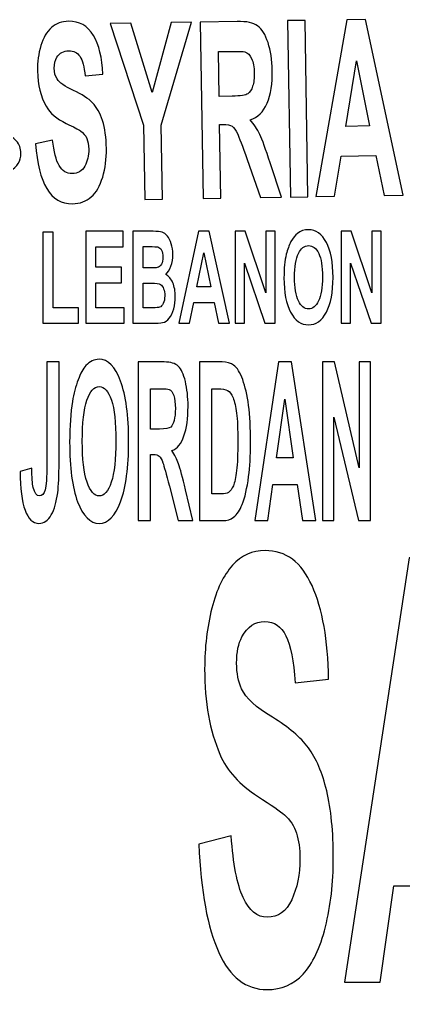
# Model space of a CAD drawing. Header units: centimetres. Extents: x -12.1 to 12.1, y -5 to 6.2.
# Drawn here: x 0.314 to 0.751, y 1.631 to 2.733 of the extents above; entities that cross this region are included whole.
import ezdxf

# ---------------------------------------------------------------- set-up
doc = ezdxf.new("R2010")
doc.units = ezdxf.units.CM
doc.header["$MEASUREMENT"] = 0
doc.layers.add('Layer 1', color=7, linetype='Continuous')

msp = doc.modelspace()

# ---------------------------------------------------------------- linework, layer by layer
at = {"layer": 'Layer 1', "color": 250}
for points, knots in [([(0.75007, 2.53302), (0.75007, 2.53302), (0.72832, 2.53268), (0.72832, 2.53268), (0.72832, 2.53268), (0.72832, 2.53268), (0.71895, 2.57804), (0.71895, 2.57804), (0.71895, 2.57804), (0.71895, 2.57804), (0.67938, 2.57741), (0.67938, 2.57741), (0.67938, 2.57741), (0.67938, 2.57741), (0.67195, 2.53178), (0.67195, 2.53178), (0.67195, 2.53178), (0.67195, 2.53178), (0.65078, 2.53142), (0.65078, 2.53142), (0.65078, 2.53142), (0.65078, 2.53142), (0.68604, 2.73234), (0.68604, 2.73234), (0.68604, 2.73234), (0.68604, 2.73234), (0.70718, 2.73269), (0.70718, 2.73269), (0.70718, 2.73269), (0.70718, 2.73269), (0.75007, 2.53302), (0.75007, 2.53302)], [0, 0, 0, 0, 0.1111111, 0.1111111, 0.1111111, 0.1111111, 0.2222222, 0.2222222, 0.2222222, 0.2222222, 0.3333333, 0.3333333, 0.3333333, 0.3333333, 0.4444444, 0.4444444, 0.4444444, 0.4444444, 0.5555556, 0.5555556, 0.5555556, 0.5555556, 0.6666667, 0.6666667, 0.6666667, 0.6666667, 0.7777778, 0.7777778, 0.7777778, 0.7777778, 1, 1, 1, 1]), ([(0.33211, 2.59147), (0.33211, 2.59147), (0.35146, 2.59561), (0.35146, 2.59561), (0.35146, 2.59561), (0.35283, 2.58238), (0.35534, 2.57272), (0.35901, 2.5666), (0.35901, 2.5666), (0.36276, 2.56048), (0.36757, 2.55743), (0.37366, 2.55755), (0.37366, 2.55755), (0.38015, 2.55763), (0.38492, 2.56048), (0.38807, 2.56605), (0.38807, 2.56605), (0.39127, 2.57161), (0.39278, 2.57807), (0.39267, 2.58547), (0.39267, 2.58547), (0.39261, 2.59018), (0.39183, 2.59424), (0.3904, 2.5975), (0.3904, 2.5975), (0.38903, 2.60081), (0.38655, 2.60367), (0.38309, 2.60609), (0.38309, 2.60609), (0.3807, 2.60771), (0.37534, 2.61051), (0.36696, 2.61456), (0.36696, 2.61456), (0.35615, 2.61974), (0.3485, 2.62624), (0.34407, 2.63398), (0.34407, 2.63398), (0.33783, 2.64493), (0.33461, 2.6583), (0.33432, 2.67414), (0.33432, 2.67414), (0.33414, 2.68435), (0.33545, 2.6939), (0.33816, 2.70288), (0.33816, 2.70288), (0.34084, 2.71176), (0.34483, 2.7186), (0.35016, 2.72335), (0.35016, 2.72335), (0.35542, 2.72806), (0.36195, 2.73048), (0.36952, 2.73063), (0.36952, 2.73063), (0.38195, 2.73083), (0.39136, 2.72544), (0.39785, 2.71456), (0.39785, 2.71456), (0.40429, 2.70364), (0.40784, 2.68896), (0.40848, 2.67055), (0.40848, 2.67055), (0.40848, 2.67055), (0.38847, 2.66846), (0.38847, 2.66846), (0.38847, 2.66846), (0.38746, 2.67877), (0.38554, 2.68613), (0.38265, 2.69059), (0.38265, 2.69059), (0.37971, 2.69504), (0.37549, 2.69723), (0.36984, 2.69714), (0.36984, 2.69714), (0.36402, 2.69705), (0.35953, 2.69458), (0.35633, 2.68969), (0.35633, 2.68969), (0.35426, 2.68657), (0.35327, 2.68237), (0.35339, 2.67719), (0.35339, 2.67719), (0.35344, 2.67244), (0.35449, 2.66843), (0.35653, 2.66508), (0.35653, 2.66508), (0.35916, 2.66086), (0.36533, 2.65649), (0.37509, 2.65201), (0.37509, 2.65201), (0.38492, 2.64752), (0.39217, 2.64284), (0.39692, 2.63791), (0.39692, 2.63791), (0.40164, 2.63305), (0.4054, 2.62632), (0.40822, 2.61776), (0.40822, 2.61776), (0.41098, 2.6092), (0.41241, 2.5986), (0.41264, 2.58593), (0.41264, 2.58593), (0.41285, 2.57443), (0.41142, 2.56366), (0.40845, 2.55362), (0.40845, 2.55362), (0.40542, 2.54351), (0.40114, 2.53603), (0.39543, 2.53105), (0.39543, 2.53105), (0.38976, 2.52606), (0.38262, 2.52353), (0.37404, 2.52339), (0.37404, 2.52339), (0.36148, 2.52318), (0.35178, 2.52889), (0.34488, 2.54048), (0.34488, 2.54048), (0.33798, 2.55207), (0.33377, 2.56904), (0.33211, 2.59147)], [0, 0, 0, 0, 0.0322581, 0.0322581, 0.0322581, 0.0322581, 0.0645161, 0.0645161, 0.0645161, 0.0645161, 0.0967742, 0.0967742, 0.0967742, 0.0967742, 0.1290323, 0.1290323, 0.1290323, 0.1290323, 0.1612903, 0.1612903, 0.1612903, 0.1612903, 0.1935484, 0.1935484, 0.1935484, 0.1935484, 0.2258065, 0.2258065, 0.2258065, 0.2258065, 0.2580645, 0.2580645, 0.2580645, 0.2580645, 0.2903226, 0.2903226, 0.2903226, 0.2903226, 0.3225806, 0.3225806, 0.3225806, 0.3225806, 0.3548387, 0.3548387, 0.3548387, 0.3548387, 0.3870968, 0.3870968, 0.3870968, 0.3870968, 0.4193548, 0.4193548, 0.4193548, 0.4193548, 0.4516129, 0.4516129, 0.4516129, 0.4516129, 0.483871, 0.483871, 0.483871, 0.483871, 0.516129, 0.516129, 0.516129, 0.516129, 0.5483871, 0.5483871, 0.5483871, 0.5483871, 0.5806452, 0.5806452, 0.5806452, 0.5806452, 0.6129032, 0.6129032, 0.6129032, 0.6129032, 0.6451613, 0.6451613, 0.6451613, 0.6451613, 0.6774194, 0.6774194, 0.6774194, 0.6774194, 0.7096774, 0.7096774, 0.7096774, 0.7096774, 0.7419355, 0.7419355, 0.7419355, 0.7419355, 0.7741935, 0.7741935, 0.7741935, 0.7741935, 0.8064516, 0.8064516, 0.8064516, 0.8064516, 0.8387097, 0.8387097, 0.8387097, 0.8387097, 0.8709677, 0.8709677, 0.8709677, 0.8709677, 0.9032258, 0.9032258, 0.9032258, 0.9032258, 0.9354839, 0.9354839, 0.9354839, 0.9354839, 1, 1, 1, 1]), ([(0.45632, 2.52828), (0.45632, 2.52828), (0.45499, 2.61258), (0.45499, 2.61258), (0.45499, 2.61258), (0.45499, 2.61258), (0.41684, 2.72798), (0.41684, 2.72798), (0.41684, 2.72798), (0.41684, 2.72798), (0.44025, 2.72838), (0.44025, 2.72838), (0.44025, 2.72838), (0.44025, 2.72838), (0.46483, 2.64951), (0.46483, 2.64951), (0.46483, 2.64951), (0.46483, 2.64951), (0.48638, 2.72911), (0.48638, 2.72911), (0.48638, 2.72911), (0.48638, 2.72911), (0.50938, 2.72949), (0.50938, 2.72949), (0.50938, 2.72949), (0.50938, 2.72949), (0.47496, 2.61261), (0.47496, 2.61261), (0.47496, 2.61261), (0.47496, 2.61261), (0.47627, 2.5286), (0.47627, 2.5286), (0.47627, 2.5286), (0.47627, 2.5286), (0.45632, 2.52828), (0.45632, 2.52828)], [0, 0, 0, 0, 0.1, 0.1, 0.1, 0.1, 0.2, 0.2, 0.2, 0.2, 0.3, 0.3, 0.3, 0.3, 0.4, 0.4, 0.4, 0.4, 0.5, 0.5, 0.5, 0.5, 0.6, 0.6, 0.6, 0.6, 0.7, 0.7, 0.7, 0.7, 0.8, 0.8, 0.8, 0.8, 1, 1, 1, 1]), ([(0.52265, 2.52936), (0.52265, 2.52936), (0.51937, 2.72967), (0.51937, 2.72967), (0.51937, 2.72967), (0.51937, 2.72967), (0.56147, 2.73034), (0.56147, 2.73034), (0.56147, 2.73034), (0.57204, 2.73051), (0.57973, 2.72882), (0.58459, 2.7253), (0.58459, 2.7253), (0.58945, 2.72177), (0.59338, 2.71546), (0.59641, 2.70629), (0.59641, 2.70629), (0.59948, 2.69714), (0.60108, 2.68662), (0.60125, 2.6748), (0.60125, 2.6748), (0.60148, 2.65978), (0.59953, 2.64732), (0.59531, 2.63748), (0.59531, 2.63748), (0.59109, 2.62761), (0.58468, 2.62132), (0.57603, 2.61867), (0.57603, 2.61867), (0.58042, 2.6136), (0.5841, 2.60807), (0.58701, 2.60201), (0.58701, 2.60201), (0.58995, 2.59595), (0.59388, 2.58518), (0.59892, 2.56965), (0.59892, 2.56965), (0.59892, 2.56965), (0.61164, 2.53079), (0.61164, 2.53079), (0.61164, 2.53079), (0.61164, 2.53079), (0.58774, 2.53041), (0.58774, 2.53041), (0.58774, 2.53041), (0.58774, 2.53041), (0.57259, 2.57377), (0.57259, 2.57377), (0.57259, 2.57377), (0.56721, 2.58926), (0.56354, 2.59901), (0.56156, 2.60303), (0.56156, 2.60303), (0.55961, 2.60708), (0.55757, 2.60981), (0.55545, 2.61127), (0.55545, 2.61127), (0.55326, 2.61273), (0.54991, 2.61343), (0.54534, 2.61334), (0.54534, 2.61334), (0.54534, 2.61334), (0.54129, 2.61331), (0.54129, 2.61331), (0.54129, 2.61331), (0.54129, 2.61331), (0.54263, 2.52968), (0.54263, 2.52968), (0.54263, 2.52968), (0.54263, 2.52968), (0.52265, 2.52936), (0.52265, 2.52936)], [0, 0, 0, 0, 0.0526316, 0.0526316, 0.0526316, 0.0526316, 0.1052632, 0.1052632, 0.1052632, 0.1052632, 0.1578947, 0.1578947, 0.1578947, 0.1578947, 0.2105263, 0.2105263, 0.2105263, 0.2105263, 0.2631579, 0.2631579, 0.2631579, 0.2631579, 0.3157895, 0.3157895, 0.3157895, 0.3157895, 0.3684211, 0.3684211, 0.3684211, 0.3684211, 0.4210526, 0.4210526, 0.4210526, 0.4210526, 0.4736842, 0.4736842, 0.4736842, 0.4736842, 0.5263158, 0.5263158, 0.5263158, 0.5263158, 0.5789474, 0.5789474, 0.5789474, 0.5789474, 0.6315789, 0.6315789, 0.6315789, 0.6315789, 0.6842105, 0.6842105, 0.6842105, 0.6842105, 0.7368421, 0.7368421, 0.7368421, 0.7368421, 0.7894737, 0.7894737, 0.7894737, 0.7894737, 0.8421053, 0.8421053, 0.8421053, 0.8421053, 0.8947368, 0.8947368, 0.8947368, 0.8947368, 1, 1, 1, 1]), ([(0.6218, 2.53096), (0.6218, 2.53096), (0.61854, 2.73127), (0.61854, 2.73127), (0.61854, 2.73127), (0.61854, 2.73127), (0.63852, 2.73156), (0.63852, 2.73156), (0.63852, 2.73156), (0.63852, 2.73156), (0.64178, 2.53128), (0.64178, 2.53128), (0.64178, 2.53128), (0.64178, 2.53128), (0.6218, 2.53096), (0.6218, 2.53096)], [0, 0, 0, 0, 0.2, 0.2, 0.2, 0.2, 0.4, 0.4, 0.4, 0.4, 0.6, 0.6, 0.6, 0.6, 1, 1, 1, 1]), ([(0.5408, 2.64525), (0.5408, 2.64525), (0.55553, 2.64549), (0.55553, 2.64549), (0.55553, 2.64549), (0.56514, 2.64566), (0.57111, 2.64656), (0.57347, 2.64825), (0.57347, 2.64825), (0.57583, 2.64991), (0.57766, 2.65279), (0.57894, 2.65681), (0.57894, 2.65681), (0.58023, 2.66083), (0.5808, 2.66584), (0.58069, 2.67187), (0.58069, 2.67187), (0.58061, 2.67859), (0.57962, 2.68403), (0.57775, 2.68814), (0.57775, 2.68814), (0.57594, 2.69225), (0.57341, 2.69484), (0.57009, 2.69586), (0.57009, 2.69586), (0.56849, 2.69632), (0.56363, 2.69647), (0.55553, 2.69632), (0.55553, 2.69632), (0.55553, 2.69632), (0.53995, 2.69609), (0.53995, 2.69609), (0.53995, 2.69609), (0.53995, 2.69609), (0.5408, 2.64525), (0.5408, 2.64525)], [0, 0, 0, 0, 0.1, 0.1, 0.1, 0.1, 0.2, 0.2, 0.2, 0.2, 0.3, 0.3, 0.3, 0.3, 0.4, 0.4, 0.4, 0.4, 0.5, 0.5, 0.5, 0.5, 0.6, 0.6, 0.6, 0.6, 0.7, 0.7, 0.7, 0.7, 0.8, 0.8, 0.8, 0.8, 1, 1, 1, 1]), ([(0.71195, 2.61168), (0.71195, 2.61168), (0.69711, 2.68578), (0.69711, 2.68578), (0.69711, 2.68578), (0.69711, 2.68578), (0.68496, 2.61124), (0.68496, 2.61124), (0.68496, 2.61124), (0.68496, 2.61124), (0.71195, 2.61168), (0.71195, 2.61168)], [0, 0, 0, 0, 0.25, 0.25, 0.25, 0.25, 0.5, 0.5, 0.5, 0.5, 1, 1, 1, 1]), ([(0.21537, 2.60897), (0.21537, 2.60897), (0.21813, 2.59511), (0.21813, 2.59511), (0.21813, 2.59511), (0.20858, 2.59432), (0.20156, 2.5926), (0.19708, 2.59007), (0.19708, 2.59007), (0.19259, 2.58751), (0.19035, 2.5841), (0.19035, 2.57977), (0.19035, 2.57977), (0.19035, 2.57516), (0.19233, 2.57173), (0.19635, 2.5694), (0.19635, 2.5694), (0.20028, 2.5671), (0.20497, 2.5659), (0.2103, 2.5659), (0.2103, 2.5659), (0.21373, 2.5659), (0.21661, 2.56639), (0.21907, 2.56739), (0.21907, 2.56739), (0.22139, 2.56835), (0.22351, 2.57007), (0.2253, 2.57251), (0.2253, 2.57251), (0.22649, 2.57417), (0.22858, 2.57796), (0.23159, 2.58387), (0.23159, 2.58387), (0.23546, 2.5915), (0.24029, 2.59685), (0.24594, 2.59991), (0.24594, 2.59991), (0.25389, 2.60425), (0.26356, 2.60644), (0.27503, 2.60644), (0.27503, 2.60644), (0.2824, 2.60644), (0.2893, 2.60539), (0.29573, 2.60338), (0.29573, 2.60338), (0.30208, 2.60134), (0.30697, 2.5984), (0.31032, 2.59458), (0.31032, 2.59458), (0.3137, 2.59077), (0.31539, 2.58611), (0.31539, 2.58069), (0.31539, 2.58069), (0.31539, 2.57187), (0.3114, 2.56523), (0.30342, 2.56075), (0.30342, 2.56075), (0.29547, 2.55629), (0.28487, 2.55393), (0.27159, 2.5537), (0.27159, 2.5537), (0.27159, 2.5537), (0.27028, 2.56794), (0.27028, 2.56794), (0.27028, 2.56794), (0.27771, 2.56852), (0.28313, 2.56986), (0.2863, 2.57184), (0.2863, 2.57184), (0.28961, 2.57385), (0.29119, 2.57685), (0.29119, 2.58084), (0.29119, 2.58084), (0.29119, 2.58501), (0.2895, 2.58824), (0.28601, 2.5906), (0.28601, 2.5906), (0.28376, 2.59205), (0.28074, 2.59283), (0.27698, 2.59283), (0.27698, 2.59283), (0.27358, 2.59283), (0.27069, 2.59211), (0.26824, 2.59071), (0.26824, 2.59071), (0.26516, 2.58894), (0.26193, 2.58457), (0.25858, 2.57764), (0.25858, 2.57764), (0.25523, 2.57074), (0.25174, 2.56561), (0.24818, 2.56229), (0.24818, 2.56229), (0.24457, 2.55897), (0.23971, 2.55638), (0.23344, 2.55448), (0.23344, 2.55448), (0.22728, 2.55263), (0.21956, 2.55169), (0.21044, 2.55169), (0.21044, 2.55169), (0.20214, 2.55169), (0.1944, 2.55282), (0.18712, 2.55507), (0.18712, 2.55507), (0.1799, 2.55731), (0.17451, 2.56046), (0.17102, 2.5646), (0.17102, 2.5646), (0.16746, 2.56866), (0.16572, 2.57379), (0.16572, 2.57988), (0.16572, 2.57988), (0.16572, 2.58879), (0.16991, 2.59563), (0.17838, 2.60043), (0.17838, 2.60043), (0.1868, 2.60518), (0.19917, 2.60804), (0.21537, 2.60897)], [0, 0, 0, 0, 0.0322581, 0.0322581, 0.0322581, 0.0322581, 0.0645161, 0.0645161, 0.0645161, 0.0645161, 0.0967742, 0.0967742, 0.0967742, 0.0967742, 0.1290323, 0.1290323, 0.1290323, 0.1290323, 0.1612903, 0.1612903, 0.1612903, 0.1612903, 0.1935484, 0.1935484, 0.1935484, 0.1935484, 0.2258065, 0.2258065, 0.2258065, 0.2258065, 0.2580645, 0.2580645, 0.2580645, 0.2580645, 0.2903226, 0.2903226, 0.2903226, 0.2903226, 0.3225806, 0.3225806, 0.3225806, 0.3225806, 0.3548387, 0.3548387, 0.3548387, 0.3548387, 0.3870968, 0.3870968, 0.3870968, 0.3870968, 0.4193548, 0.4193548, 0.4193548, 0.4193548, 0.4516129, 0.4516129, 0.4516129, 0.4516129, 0.483871, 0.483871, 0.483871, 0.483871, 0.516129, 0.516129, 0.516129, 0.516129, 0.5483871, 0.5483871, 0.5483871, 0.5483871, 0.5806452, 0.5806452, 0.5806452, 0.5806452, 0.6129032, 0.6129032, 0.6129032, 0.6129032, 0.6451613, 0.6451613, 0.6451613, 0.6451613, 0.6774194, 0.6774194, 0.6774194, 0.6774194, 0.7096774, 0.7096774, 0.7096774, 0.7096774, 0.7419355, 0.7419355, 0.7419355, 0.7419355, 0.7741935, 0.7741935, 0.7741935, 0.7741935, 0.8064516, 0.8064516, 0.8064516, 0.8064516, 0.8387097, 0.8387097, 0.8387097, 0.8387097, 0.8709677, 0.8709677, 0.8709677, 0.8709677, 0.9032258, 0.9032258, 0.9032258, 0.9032258, 0.9354839, 0.9354839, 0.9354839, 0.9354839, 1, 1, 1, 1]), ([(0.34037, 2.38761), (0.34037, 2.38761), (0.34037, 2.49118), (0.34037, 2.49118), (0.34037, 2.49118), (0.34037, 2.49118), (0.35196, 2.49118), (0.35196, 2.49118), (0.35196, 2.49118), (0.35196, 2.49118), (0.35196, 2.40519), (0.35196, 2.40519), (0.35196, 2.40519), (0.35196, 2.40519), (0.38085, 2.40519), (0.38085, 2.40519), (0.38085, 2.40519), (0.38085, 2.40519), (0.38085, 2.38761), (0.38085, 2.38761), (0.38085, 2.38761), (0.38085, 2.38761), (0.34037, 2.38761), (0.34037, 2.38761)], [0, 0, 0, 0, 0.1428571, 0.1428571, 0.1428571, 0.1428571, 0.2857143, 0.2857143, 0.2857143, 0.2857143, 0.4285714, 0.4285714, 0.4285714, 0.4285714, 0.5714286, 0.5714286, 0.5714286, 0.5714286, 0.7142857, 0.7142857, 0.7142857, 0.7142857, 1, 1, 1, 1]), ([(0.38918, 2.38761), (0.38918, 2.38761), (0.38918, 2.49202), (0.38918, 2.49202), (0.38918, 2.49202), (0.38918, 2.49202), (0.43183, 2.49202), (0.43183, 2.49202), (0.43183, 2.49202), (0.43183, 2.49202), (0.43183, 2.47435), (0.43183, 2.47435), (0.43183, 2.47435), (0.43183, 2.47435), (0.40076, 2.47435), (0.40076, 2.47435), (0.40076, 2.47435), (0.40076, 2.47435), (0.40076, 2.45123), (0.40076, 2.45123), (0.40076, 2.45123), (0.40076, 2.45123), (0.42965, 2.45123), (0.42965, 2.45123), (0.42965, 2.45123), (0.42965, 2.45123), (0.42965, 2.43362), (0.42965, 2.43362), (0.42965, 2.43362), (0.42965, 2.43362), (0.40076, 2.43362), (0.40076, 2.43362), (0.40076, 2.43362), (0.40076, 2.43362), (0.40076, 2.40519), (0.40076, 2.40519), (0.40076, 2.40519), (0.40076, 2.40519), (0.43288, 2.40519), (0.43288, 2.40519), (0.43288, 2.40519), (0.43288, 2.40519), (0.43288, 2.38761), (0.43288, 2.38761), (0.43288, 2.38761), (0.43288, 2.38761), (0.38918, 2.38761), (0.38918, 2.38761)], [0, 0, 0, 0, 0.0769231, 0.0769231, 0.0769231, 0.0769231, 0.1538462, 0.1538462, 0.1538462, 0.1538462, 0.2307692, 0.2307692, 0.2307692, 0.2307692, 0.3076923, 0.3076923, 0.3076923, 0.3076923, 0.3846154, 0.3846154, 0.3846154, 0.3846154, 0.4615385, 0.4615385, 0.4615385, 0.4615385, 0.5384615, 0.5384615, 0.5384615, 0.5384615, 0.6153846, 0.6153846, 0.6153846, 0.6153846, 0.6923077, 0.6923077, 0.6923077, 0.6923077, 0.7692308, 0.7692308, 0.7692308, 0.7692308, 0.8461538, 0.8461538, 0.8461538, 0.8461538, 1, 1, 1, 1]), ([(0.44279, 2.49202), (0.44279, 2.49202), (0.46576, 2.49202), (0.46576, 2.49202), (0.46576, 2.49202), (0.47033, 2.49202), (0.47374, 2.49168), (0.47598, 2.49098), (0.47598, 2.49098), (0.47819, 2.49031), (0.48023, 2.48885), (0.48198, 2.48667), (0.48198, 2.48667), (0.48375, 2.48449), (0.48521, 2.4816), (0.48638, 2.47796), (0.48638, 2.47796), (0.48754, 2.47432), (0.48815, 2.47025), (0.48815, 2.46576), (0.48815, 2.46576), (0.48815, 2.46087), (0.48745, 2.45636), (0.48596, 2.45228), (0.48596, 2.45228), (0.48454, 2.44824), (0.48256, 2.44515), (0.48009, 2.44311), (0.48009, 2.44311), (0.48361, 2.44124), (0.48629, 2.43807), (0.48815, 2.43362), (0.48815, 2.43362), (0.49002, 2.42916), (0.49101, 2.42392), (0.49101, 2.41789), (0.49101, 2.41789), (0.49101, 2.41315), (0.49036, 2.40852), (0.48917, 2.40403), (0.48917, 2.40403), (0.48798, 2.39958), (0.48629, 2.39594), (0.48416, 2.39326), (0.48416, 2.39326), (0.48207, 2.39058), (0.47948, 2.38895), (0.47639, 2.3883), (0.47639, 2.3883), (0.47443, 2.38796), (0.46978, 2.38772), (0.46235, 2.38761), (0.46235, 2.38761), (0.46235, 2.38761), (0.44279, 2.38761), (0.44279, 2.38761), (0.44279, 2.38761), (0.44279, 2.38761), (0.44279, 2.49202), (0.44279, 2.49202)], [0, 0, 0, 0, 0.0625, 0.0625, 0.0625, 0.0625, 0.125, 0.125, 0.125, 0.125, 0.1875, 0.1875, 0.1875, 0.1875, 0.25, 0.25, 0.25, 0.25, 0.3125, 0.3125, 0.3125, 0.3125, 0.375, 0.375, 0.375, 0.375, 0.4375, 0.4375, 0.4375, 0.4375, 0.5, 0.5, 0.5, 0.5, 0.5625, 0.5625, 0.5625, 0.5625, 0.625, 0.625, 0.625, 0.625, 0.6875, 0.6875, 0.6875, 0.6875, 0.75, 0.75, 0.75, 0.75, 0.8125, 0.8125, 0.8125, 0.8125, 0.875, 0.875, 0.875, 0.875, 1, 1, 1, 1]), ([(0.55267, 2.38761), (0.55267, 2.38761), (0.54004, 2.38761), (0.54004, 2.38761), (0.54004, 2.38761), (0.54004, 2.38761), (0.535, 2.41131), (0.535, 2.41131), (0.535, 2.41131), (0.535, 2.41131), (0.51203, 2.41131), (0.51203, 2.41131), (0.51203, 2.41131), (0.51203, 2.41131), (0.50731, 2.38761), (0.50731, 2.38761), (0.50731, 2.38761), (0.50731, 2.38761), (0.49496, 2.38761), (0.49496, 2.38761), (0.49496, 2.38761), (0.49496, 2.38761), (0.51735, 2.49202), (0.51735, 2.49202), (0.51735, 2.49202), (0.51735, 2.49202), (0.52964, 2.49202), (0.52964, 2.49202), (0.52964, 2.49202), (0.52964, 2.49202), (0.55267, 2.38761), (0.55267, 2.38761)], [0, 0, 0, 0, 0.1111111, 0.1111111, 0.1111111, 0.1111111, 0.2222222, 0.2222222, 0.2222222, 0.2222222, 0.3333333, 0.3333333, 0.3333333, 0.3333333, 0.4444444, 0.4444444, 0.4444444, 0.4444444, 0.5555556, 0.5555556, 0.5555556, 0.5555556, 0.6666667, 0.6666667, 0.6666667, 0.6666667, 0.7777778, 0.7777778, 0.7777778, 0.7777778, 1, 1, 1, 1]), ([(0.55896, 2.38761), (0.55896, 2.38761), (0.55896, 2.49202), (0.55896, 2.49202), (0.55896, 2.49202), (0.55896, 2.49202), (0.57024, 2.49202), (0.57024, 2.49202), (0.57024, 2.49202), (0.57024, 2.49202), (0.59382, 2.42229), (0.59382, 2.42229), (0.59382, 2.42229), (0.59382, 2.42229), (0.59382, 2.49202), (0.59382, 2.49202), (0.59382, 2.49202), (0.59382, 2.49202), (0.60463, 2.49202), (0.60463, 2.49202), (0.60463, 2.49202), (0.60463, 2.49202), (0.60463, 2.38761), (0.60463, 2.38761), (0.60463, 2.38761), (0.60463, 2.38761), (0.59295, 2.38761), (0.59295, 2.38761), (0.59295, 2.38761), (0.59295, 2.38761), (0.56974, 2.45571), (0.56974, 2.45571), (0.56974, 2.45571), (0.56974, 2.45571), (0.56974, 2.38761), (0.56974, 2.38761), (0.56974, 2.38761), (0.56974, 2.38761), (0.55896, 2.38761), (0.55896, 2.38761)], [0, 0, 0, 0, 0.0909091, 0.0909091, 0.0909091, 0.0909091, 0.1818182, 0.1818182, 0.1818182, 0.1818182, 0.2727273, 0.2727273, 0.2727273, 0.2727273, 0.3636364, 0.3636364, 0.3636364, 0.3636364, 0.4545455, 0.4545455, 0.4545455, 0.4545455, 0.5454545, 0.5454545, 0.5454545, 0.5454545, 0.6363636, 0.6363636, 0.6363636, 0.6363636, 0.7272727, 0.7272727, 0.7272727, 0.7272727, 0.8181818, 0.8181818, 0.8181818, 0.8181818, 1, 1, 1, 1]), ([(0.61456, 2.43917), (0.61456, 2.4498), (0.61543, 2.45874), (0.61717, 2.46597), (0.61717, 2.46597), (0.61852, 2.47127), (0.62026, 2.47604), (0.6225, 2.4803), (0.6225, 2.4803), (0.62481, 2.48449), (0.62728, 2.48766), (0.62996, 2.48967), (0.62996, 2.48967), (0.63354, 2.49246), (0.63768, 2.49381), (0.64236, 2.49381), (0.64236, 2.49381), (0.65084, 2.49381), (0.65759, 2.48903), (0.66272, 2.4795), (0.66272, 2.4795), (0.66779, 2.46995), (0.67035, 2.45668), (0.67035, 2.43967), (0.67035, 2.43967), (0.67035, 2.42281), (0.66781, 2.40965), (0.66274, 2.40013), (0.66274, 2.40013), (0.65771, 2.39058), (0.65098, 2.38583), (0.64254, 2.38583), (0.64254, 2.38583), (0.63398, 2.38583), (0.62713, 2.39058), (0.62212, 2.40004), (0.62212, 2.40004), (0.61709, 2.40951), (0.61456, 2.42255), (0.61456, 2.43917)], [0, 0, 0, 0, 0.0909091, 0.0909091, 0.0909091, 0.0909091, 0.1818182, 0.1818182, 0.1818182, 0.1818182, 0.2727273, 0.2727273, 0.2727273, 0.2727273, 0.3636364, 0.3636364, 0.3636364, 0.3636364, 0.4545455, 0.4545455, 0.4545455, 0.4545455, 0.5454545, 0.5454545, 0.5454545, 0.5454545, 0.6363636, 0.6363636, 0.6363636, 0.6363636, 0.7272727, 0.7272727, 0.7272727, 0.7272727, 0.8181818, 0.8181818, 0.8181818, 0.8181818, 1, 1, 1, 1]), ([(0.67952, 2.38761), (0.67952, 2.38761), (0.67952, 2.49202), (0.67952, 2.49202), (0.67952, 2.49202), (0.67952, 2.49202), (0.69085, 2.49202), (0.69085, 2.49202), (0.69085, 2.49202), (0.69085, 2.49202), (0.71437, 2.42229), (0.71437, 2.42229), (0.71437, 2.42229), (0.71437, 2.42229), (0.71437, 2.49202), (0.71437, 2.49202), (0.71437, 2.49202), (0.71437, 2.49202), (0.72518, 2.49202), (0.72518, 2.49202), (0.72518, 2.49202), (0.72518, 2.49202), (0.72518, 2.38761), (0.72518, 2.38761), (0.72518, 2.38761), (0.72518, 2.38761), (0.71353, 2.38761), (0.71353, 2.38761), (0.71353, 2.38761), (0.71353, 2.38761), (0.69032, 2.45571), (0.69032, 2.45571), (0.69032, 2.45571), (0.69032, 2.45571), (0.69032, 2.38761), (0.69032, 2.38761), (0.69032, 2.38761), (0.69032, 2.38761), (0.67952, 2.38761), (0.67952, 2.38761)], [0, 0, 0, 0, 0.0909091, 0.0909091, 0.0909091, 0.0909091, 0.1818182, 0.1818182, 0.1818182, 0.1818182, 0.2727273, 0.2727273, 0.2727273, 0.2727273, 0.3636364, 0.3636364, 0.3636364, 0.3636364, 0.4545455, 0.4545455, 0.4545455, 0.4545455, 0.5454545, 0.5454545, 0.5454545, 0.5454545, 0.6363636, 0.6363636, 0.6363636, 0.6363636, 0.7272727, 0.7272727, 0.7272727, 0.7272727, 0.8181818, 0.8181818, 0.8181818, 0.8181818, 1, 1, 1, 1]), ([(0.4544, 2.47464), (0.4544, 2.47464), (0.4544, 2.45051), (0.4544, 2.45051), (0.4544, 2.45051), (0.4544, 2.45051), (0.46203, 2.45051), (0.46203, 2.45051), (0.46203, 2.45051), (0.46654, 2.45051), (0.46934, 2.45062), (0.47048, 2.45085), (0.47048, 2.45085), (0.47248, 2.45129), (0.47403, 2.45251), (0.47516, 2.45461), (0.47516, 2.45461), (0.47627, 2.45668), (0.47688, 2.45939), (0.47688, 2.46276), (0.47688, 2.46276), (0.47688, 2.46597), (0.47639, 2.46862), (0.47537, 2.47062), (0.47537, 2.47062), (0.47441, 2.47264), (0.47292, 2.47386), (0.471, 2.47429), (0.471, 2.47429), (0.46986, 2.47453), (0.46654, 2.47464), (0.46107, 2.47464), (0.46107, 2.47464), (0.46107, 2.47464), (0.4544, 2.47464), (0.4544, 2.47464)], [0, 0, 0, 0, 0.1, 0.1, 0.1, 0.1, 0.2, 0.2, 0.2, 0.2, 0.3, 0.3, 0.3, 0.3, 0.4, 0.4, 0.4, 0.4, 0.5, 0.5, 0.5, 0.5, 0.6, 0.6, 0.6, 0.6, 0.7, 0.7, 0.7, 0.7, 0.8, 0.8, 0.8, 0.8, 1, 1, 1, 1]), ([(0.62652, 2.43987), (0.62652, 2.42808), (0.62801, 2.41912), (0.63101, 2.413), (0.63101, 2.413), (0.63404, 2.40692), (0.63788, 2.40385), (0.64251, 2.40385), (0.64251, 2.40385), (0.64708, 2.40385), (0.65092, 2.40688), (0.65386, 2.41294), (0.65386, 2.41294), (0.65687, 2.419), (0.65835, 2.42808), (0.65835, 2.44016), (0.65835, 2.44016), (0.65835, 2.45213), (0.65689, 2.46107), (0.65399, 2.46696), (0.65399, 2.46696), (0.65113, 2.47284), (0.64726, 2.47581), (0.64251, 2.47581), (0.64251, 2.47581), (0.63768, 2.47581), (0.63383, 2.47281), (0.63092, 2.46687), (0.63092, 2.46687), (0.62798, 2.4609), (0.62652, 2.4519), (0.62652, 2.43987)], [0, 0, 0, 0, 0.1111111, 0.1111111, 0.1111111, 0.1111111, 0.2222222, 0.2222222, 0.2222222, 0.2222222, 0.3333333, 0.3333333, 0.3333333, 0.3333333, 0.4444444, 0.4444444, 0.4444444, 0.4444444, 0.5555556, 0.5555556, 0.5555556, 0.5555556, 0.6666667, 0.6666667, 0.6666667, 0.6666667, 0.7777778, 0.7777778, 0.7777778, 0.7777778, 1, 1, 1, 1]), ([(0.53128, 2.42893), (0.53128, 2.42893), (0.52338, 2.46768), (0.52338, 2.46768), (0.52338, 2.46768), (0.52338, 2.46768), (0.51561, 2.42893), (0.51561, 2.42893), (0.51561, 2.42893), (0.51561, 2.42893), (0.53128, 2.42893), (0.53128, 2.42893)], [0, 0, 0, 0, 0.25, 0.25, 0.25, 0.25, 0.5, 0.5, 0.5, 0.5, 1, 1, 1, 1]), ([(0.4544, 2.43312), (0.4544, 2.43312), (0.4544, 2.40519), (0.4544, 2.40519), (0.4544, 2.40519), (0.4544, 2.40519), (0.46517, 2.40519), (0.46517, 2.40519), (0.46517, 2.40519), (0.46931, 2.40519), (0.47199, 2.40543), (0.47313, 2.40583), (0.47313, 2.40583), (0.47487, 2.40642), (0.47624, 2.40778), (0.47732, 2.41), (0.47732, 2.41), (0.47843, 2.41224), (0.47898, 2.41519), (0.47898, 2.41891), (0.47898, 2.41891), (0.47898, 2.42203), (0.47857, 2.42468), (0.47775, 2.42686), (0.47775, 2.42686), (0.47688, 2.42905), (0.47569, 2.43061), (0.47409, 2.43164), (0.47409, 2.43164), (0.47251, 2.43263), (0.46908, 2.43312), (0.46378, 2.43312), (0.46378, 2.43312), (0.46378, 2.43312), (0.4544, 2.43312), (0.4544, 2.43312)], [0, 0, 0, 0, 0.1, 0.1, 0.1, 0.1, 0.2, 0.2, 0.2, 0.2, 0.3, 0.3, 0.3, 0.3, 0.4, 0.4, 0.4, 0.4, 0.5, 0.5, 0.5, 0.5, 0.6, 0.6, 0.6, 0.6, 0.7, 0.7, 0.7, 0.7, 0.8, 0.8, 0.8, 0.8, 1, 1, 1, 1]), ([(0.34488, 2.34364), (0.34488, 2.34364), (0.3588, 2.34364), (0.3588, 2.34364), (0.3588, 2.34364), (0.3588, 2.34364), (0.3588, 2.22957), (0.3588, 2.22957), (0.3588, 2.22957), (0.3588, 2.21467), (0.35834, 2.20317), (0.35732, 2.19516), (0.35732, 2.19516), (0.35595, 2.18465), (0.3535, 2.17624), (0.34995, 2.16986), (0.34995, 2.16986), (0.34643, 2.16353), (0.34174, 2.16036), (0.33586, 2.16036), (0.33586, 2.16036), (0.32908, 2.16036), (0.3238, 2.16534), (0.32014, 2.17527), (0.32014, 2.17527), (0.31646, 2.18526), (0.31463, 2.19985), (0.31457, 2.21909), (0.31457, 2.21909), (0.31457, 2.21909), (0.32773, 2.22305), (0.32773, 2.22305), (0.32773, 2.22305), (0.32791, 2.21272), (0.32852, 2.20541), (0.32948, 2.20116), (0.32948, 2.20116), (0.33097, 2.19467), (0.33329, 2.19147), (0.33638, 2.19147), (0.33638, 2.19147), (0.33944, 2.19147), (0.34168, 2.19376), (0.34299, 2.19839), (0.34299, 2.19839), (0.34431, 2.20302), (0.34488, 2.21263), (0.34488, 2.22722), (0.34488, 2.22722), (0.34488, 2.22722), (0.34488, 2.34364), (0.34488, 2.34364)], [0, 0, 0, 0, 0.0714286, 0.0714286, 0.0714286, 0.0714286, 0.1428571, 0.1428571, 0.1428571, 0.1428571, 0.2142857, 0.2142857, 0.2142857, 0.2142857, 0.2857143, 0.2857143, 0.2857143, 0.2857143, 0.3571429, 0.3571429, 0.3571429, 0.3571429, 0.4285714, 0.4285714, 0.4285714, 0.4285714, 0.5, 0.5, 0.5, 0.5, 0.5714286, 0.5714286, 0.5714286, 0.5714286, 0.6428571, 0.6428571, 0.6428571, 0.6428571, 0.7142857, 0.7142857, 0.7142857, 0.7142857, 0.7857143, 0.7857143, 0.7857143, 0.7857143, 0.8571429, 0.8571429, 0.8571429, 0.8571429, 1, 1, 1, 1]), ([(0.37089, 2.25241), (0.37089, 2.27078), (0.37194, 2.28618), (0.37404, 2.29862), (0.37404, 2.29862), (0.37561, 2.30782), (0.37776, 2.31606), (0.3805, 2.32334), (0.3805, 2.32334), (0.38317, 2.33062), (0.38615, 2.33604), (0.38938, 2.33959), (0.38938, 2.33959), (0.39372, 2.34433), (0.3987, 2.34669), (0.40429, 2.34669), (0.40429, 2.34669), (0.41451, 2.34669), (0.42263, 2.33846), (0.42875, 2.32197), (0.42875, 2.32197), (0.4349, 2.30552), (0.43792, 2.28263), (0.43792, 2.25328), (0.43792, 2.25328), (0.43792, 2.22419), (0.43492, 2.20142), (0.42884, 2.18499), (0.42884, 2.18499), (0.42278, 2.16858), (0.41466, 2.16036), (0.4045, 2.16036), (0.4045, 2.16036), (0.39424, 2.16036), (0.38603, 2.16852), (0.37995, 2.18488), (0.37995, 2.18488), (0.37389, 2.20125), (0.37089, 2.22376), (0.37089, 2.25241)], [0, 0, 0, 0, 0.0909091, 0.0909091, 0.0909091, 0.0909091, 0.1818182, 0.1818182, 0.1818182, 0.1818182, 0.2727273, 0.2727273, 0.2727273, 0.2727273, 0.3636364, 0.3636364, 0.3636364, 0.3636364, 0.4545455, 0.4545455, 0.4545455, 0.4545455, 0.5454545, 0.5454545, 0.5454545, 0.5454545, 0.6363636, 0.6363636, 0.6363636, 0.6363636, 0.7272727, 0.7272727, 0.7272727, 0.7272727, 0.8181818, 0.8181818, 0.8181818, 0.8181818, 1, 1, 1, 1]), ([(0.44887, 2.16342), (0.44887, 2.16342), (0.44887, 2.34364), (0.44887, 2.34364), (0.44887, 2.34364), (0.44887, 2.34364), (0.4783, 2.34364), (0.4783, 2.34364), (0.4783, 2.34364), (0.48564, 2.34364), (0.49107, 2.34201), (0.49438, 2.33878), (0.49438, 2.33878), (0.49773, 2.33554), (0.50044, 2.32978), (0.50241, 2.32148), (0.50241, 2.32148), (0.50443, 2.31321), (0.50548, 2.30375), (0.50548, 2.29312), (0.50548, 2.29312), (0.50548, 2.27958), (0.5039, 2.26843), (0.50085, 2.2596), (0.50085, 2.2596), (0.49782, 2.2508), (0.49328, 2.24524), (0.48722, 2.24297), (0.48722, 2.24297), (0.49019, 2.23834), (0.49269, 2.23334), (0.49467, 2.22783), (0.49467, 2.22783), (0.49662, 2.22233), (0.49927, 2.2126), (0.50262, 2.1986), (0.50262, 2.1986), (0.50262, 2.1986), (0.51104, 2.16342), (0.51104, 2.16342), (0.51104, 2.16342), (0.51104, 2.16342), (0.49438, 2.16342), (0.49438, 2.16342), (0.49438, 2.16342), (0.49438, 2.16342), (0.48425, 2.20264), (0.48425, 2.20264), (0.48425, 2.20264), (0.48066, 2.21665), (0.47819, 2.22547), (0.47691, 2.22915), (0.47691, 2.22915), (0.47557, 2.23279), (0.47418, 2.23529), (0.47269, 2.23662), (0.47269, 2.23662), (0.47121, 2.23799), (0.4689, 2.23864), (0.46567, 2.23864), (0.46567, 2.23864), (0.46567, 2.23864), (0.46288, 2.23864), (0.46288, 2.23864), (0.46288, 2.23864), (0.46288, 2.23864), (0.46288, 2.16342), (0.46288, 2.16342), (0.46288, 2.16342), (0.46288, 2.16342), (0.44887, 2.16342), (0.44887, 2.16342)], [0, 0, 0, 0, 0.0526316, 0.0526316, 0.0526316, 0.0526316, 0.1052632, 0.1052632, 0.1052632, 0.1052632, 0.1578947, 0.1578947, 0.1578947, 0.1578947, 0.2105263, 0.2105263, 0.2105263, 0.2105263, 0.2631579, 0.2631579, 0.2631579, 0.2631579, 0.3157895, 0.3157895, 0.3157895, 0.3157895, 0.3684211, 0.3684211, 0.3684211, 0.3684211, 0.4210526, 0.4210526, 0.4210526, 0.4210526, 0.4736842, 0.4736842, 0.4736842, 0.4736842, 0.5263158, 0.5263158, 0.5263158, 0.5263158, 0.5789474, 0.5789474, 0.5789474, 0.5789474, 0.6315789, 0.6315789, 0.6315789, 0.6315789, 0.6842105, 0.6842105, 0.6842105, 0.6842105, 0.7368421, 0.7368421, 0.7368421, 0.7368421, 0.7894737, 0.7894737, 0.7894737, 0.7894737, 0.8421053, 0.8421053, 0.8421053, 0.8421053, 0.8947368, 0.8947368, 0.8947368, 0.8947368, 1, 1, 1, 1]), ([(0.51852, 2.34364), (0.51852, 2.34364), (0.54409, 2.34364), (0.54409, 2.34364), (0.54409, 2.34364), (0.54979, 2.34364), (0.55419, 2.34248), (0.55722, 2.3402), (0.55722, 2.3402), (0.5613, 2.33709), (0.56473, 2.33156), (0.56765, 2.32357), (0.56765, 2.32357), (0.57053, 2.31566), (0.57272, 2.3059), (0.57426, 2.29439), (0.57426, 2.29439), (0.57577, 2.28286), (0.57653, 2.26868), (0.57653, 2.2518), (0.57653, 2.2518), (0.57653, 2.23698), (0.57579, 2.22419), (0.57437, 2.21345), (0.57437, 2.21345), (0.57265, 2.20035), (0.57018, 2.18974), (0.56698, 2.18162), (0.56698, 2.18162), (0.56458, 2.17548), (0.5613, 2.17067), (0.55719, 2.16723), (0.55719, 2.16723), (0.5541, 2.16471), (0.54997, 2.16342), (0.54478, 2.16342), (0.54478, 2.16342), (0.54478, 2.16342), (0.51852, 2.16342), (0.51852, 2.16342), (0.51852, 2.16342), (0.51852, 2.16342), (0.51852, 2.34364), (0.51852, 2.34364)], [0, 0, 0, 0, 0.0833333, 0.0833333, 0.0833333, 0.0833333, 0.1666667, 0.1666667, 0.1666667, 0.1666667, 0.25, 0.25, 0.25, 0.25, 0.3333333, 0.3333333, 0.3333333, 0.3333333, 0.4166667, 0.4166667, 0.4166667, 0.4166667, 0.5, 0.5, 0.5, 0.5, 0.5833333, 0.5833333, 0.5833333, 0.5833333, 0.6666667, 0.6666667, 0.6666667, 0.6666667, 0.75, 0.75, 0.75, 0.75, 0.8333333, 0.8333333, 0.8333333, 0.8333333, 1, 1, 1, 1]), ([(0.65069, 2.16342), (0.65069, 2.16342), (0.63549, 2.16342), (0.63549, 2.16342), (0.63549, 2.16342), (0.63549, 2.16342), (0.62946, 2.20436), (0.62946, 2.20436), (0.62946, 2.20436), (0.62946, 2.20436), (0.60186, 2.20436), (0.60186, 2.20436), (0.60186, 2.20436), (0.60186, 2.20436), (0.59612, 2.16342), (0.59612, 2.16342), (0.59612, 2.16342), (0.59612, 2.16342), (0.5813, 2.16342), (0.5813, 2.16342), (0.5813, 2.16342), (0.5813, 2.16342), (0.60827, 2.34364), (0.60827, 2.34364), (0.60827, 2.34364), (0.60827, 2.34364), (0.62303, 2.34364), (0.62303, 2.34364), (0.62303, 2.34364), (0.62303, 2.34364), (0.65069, 2.16342), (0.65069, 2.16342)], [0, 0, 0, 0, 0.1111111, 0.1111111, 0.1111111, 0.1111111, 0.2222222, 0.2222222, 0.2222222, 0.2222222, 0.3333333, 0.3333333, 0.3333333, 0.3333333, 0.4444444, 0.4444444, 0.4444444, 0.4444444, 0.5555556, 0.5555556, 0.5555556, 0.5555556, 0.6666667, 0.6666667, 0.6666667, 0.6666667, 0.7777778, 0.7777778, 0.7777778, 0.7777778, 1, 1, 1, 1]), ([(0.65826, 2.16342), (0.65826, 2.16342), (0.65826, 2.34364), (0.65826, 2.34364), (0.65826, 2.34364), (0.65826, 2.34364), (0.67183, 2.34364), (0.67183, 2.34364), (0.67183, 2.34364), (0.67183, 2.34364), (0.70013, 2.22329), (0.70013, 2.22329), (0.70013, 2.22329), (0.70013, 2.22329), (0.70013, 2.34364), (0.70013, 2.34364), (0.70013, 2.34364), (0.70013, 2.34364), (0.71309, 2.34364), (0.71309, 2.34364), (0.71309, 2.34364), (0.71309, 2.34364), (0.71309, 2.16342), (0.71309, 2.16342), (0.71309, 2.16342), (0.71309, 2.16342), (0.69909, 2.16342), (0.69909, 2.16342), (0.69909, 2.16342), (0.69909, 2.16342), (0.67122, 2.28092), (0.67122, 2.28092), (0.67122, 2.28092), (0.67122, 2.28092), (0.67122, 2.16342), (0.67122, 2.16342), (0.67122, 2.16342), (0.67122, 2.16342), (0.65826, 2.16342), (0.65826, 2.16342)], [0, 0, 0, 0, 0.0909091, 0.0909091, 0.0909091, 0.0909091, 0.1818182, 0.1818182, 0.1818182, 0.1818182, 0.2727273, 0.2727273, 0.2727273, 0.2727273, 0.3636364, 0.3636364, 0.3636364, 0.3636364, 0.4545455, 0.4545455, 0.4545455, 0.4545455, 0.5454545, 0.5454545, 0.5454545, 0.5454545, 0.6363636, 0.6363636, 0.6363636, 0.6363636, 0.7272727, 0.7272727, 0.7272727, 0.7272727, 0.8181818, 0.8181818, 0.8181818, 0.8181818, 1, 1, 1, 1]), ([(0.38525, 2.25366), (0.38525, 2.23325), (0.38705, 2.21776), (0.39069, 2.20725), (0.39069, 2.20725), (0.3943, 2.19673), (0.3989, 2.19147), (0.40446, 2.19147), (0.40446, 2.19147), (0.41003, 2.19147), (0.4146, 2.19667), (0.41815, 2.2071), (0.41815, 2.2071), (0.42173, 2.21758), (0.42348, 2.23325), (0.42348, 2.25412), (0.42348, 2.25412), (0.42348, 2.2748), (0.42176, 2.2902), (0.41832, 2.30036), (0.41832, 2.30036), (0.4148, 2.3105), (0.4102, 2.3156), (0.40446, 2.3156), (0.40446, 2.3156), (0.39873, 2.3156), (0.39404, 2.31047), (0.39051, 2.30016), (0.39051, 2.30016), (0.38699, 2.28988), (0.38525, 2.2744), (0.38525, 2.25366)], [0, 0, 0, 0, 0.1111111, 0.1111111, 0.1111111, 0.1111111, 0.2222222, 0.2222222, 0.2222222, 0.2222222, 0.3333333, 0.3333333, 0.3333333, 0.3333333, 0.4444444, 0.4444444, 0.4444444, 0.4444444, 0.5555556, 0.5555556, 0.5555556, 0.5555556, 0.6666667, 0.6666667, 0.6666667, 0.6666667, 0.7777778, 0.7777778, 0.7777778, 0.7777778, 1, 1, 1, 1]), ([(0.46288, 2.26744), (0.46288, 2.26744), (0.47319, 2.26744), (0.47319, 2.26744), (0.47319, 2.26744), (0.47985, 2.26744), (0.48407, 2.26816), (0.48573, 2.26965), (0.48573, 2.26965), (0.48742, 2.27108), (0.48867, 2.27364), (0.48964, 2.27724), (0.48964, 2.27724), (0.49059, 2.28086), (0.49107, 2.28537), (0.49107, 2.29075), (0.49107, 2.29075), (0.49107, 2.29681), (0.49042, 2.30173), (0.4892, 2.30546), (0.4892, 2.30546), (0.48798, 2.30919), (0.48623, 2.31155), (0.48393, 2.31254), (0.48393, 2.31254), (0.48279, 2.31294), (0.47942, 2.31312), (0.47374, 2.31312), (0.47374, 2.31312), (0.47374, 2.31312), (0.46288, 2.31312), (0.46288, 2.31312), (0.46288, 2.31312), (0.46288, 2.31312), (0.46288, 2.26744), (0.46288, 2.26744)], [0, 0, 0, 0, 0.1, 0.1, 0.1, 0.1, 0.2, 0.2, 0.2, 0.2, 0.3, 0.3, 0.3, 0.3, 0.4, 0.4, 0.4, 0.4, 0.5, 0.5, 0.5, 0.5, 0.6, 0.6, 0.6, 0.6, 0.7, 0.7, 0.7, 0.7, 0.8, 0.8, 0.8, 0.8, 1, 1, 1, 1]), ([(0.5325, 2.31312), (0.5325, 2.31312), (0.5325, 2.19379), (0.5325, 2.19379), (0.5325, 2.19379), (0.5325, 2.19379), (0.54295, 2.19379), (0.54295, 2.19379), (0.54295, 2.19379), (0.54685, 2.19379), (0.54965, 2.19435), (0.55137, 2.19551), (0.55137, 2.19551), (0.55361, 2.197), (0.55551, 2.1995), (0.55699, 2.20302), (0.55699, 2.20302), (0.5585, 2.20651), (0.5597, 2.21231), (0.56069, 2.2204), (0.56069, 2.2204), (0.56161, 2.22847), (0.56208, 2.23948), (0.56208, 2.2534), (0.56208, 2.2534), (0.56208, 2.26735), (0.56161, 2.27804), (0.56069, 2.28549), (0.56069, 2.28549), (0.5597, 2.29291), (0.55839, 2.29874), (0.55669, 2.30295), (0.55669, 2.30295), (0.55501, 2.30712), (0.55286, 2.30995), (0.55026, 2.31141), (0.55026, 2.31141), (0.54828, 2.31257), (0.54449, 2.31312), (0.53882, 2.31312), (0.53882, 2.31312), (0.53882, 2.31312), (0.5325, 2.31312), (0.5325, 2.31312)], [0, 0, 0, 0, 0.0833333, 0.0833333, 0.0833333, 0.0833333, 0.1666667, 0.1666667, 0.1666667, 0.1666667, 0.25, 0.25, 0.25, 0.25, 0.3333333, 0.3333333, 0.3333333, 0.3333333, 0.4166667, 0.4166667, 0.4166667, 0.4166667, 0.5, 0.5, 0.5, 0.5, 0.5833333, 0.5833333, 0.5833333, 0.5833333, 0.6666667, 0.6666667, 0.6666667, 0.6666667, 0.75, 0.75, 0.75, 0.75, 0.8333333, 0.8333333, 0.8333333, 0.8333333, 1, 1, 1, 1]), ([(0.62498, 2.2347), (0.62498, 2.2347), (0.61546, 2.30159), (0.61546, 2.30159), (0.61546, 2.30159), (0.61546, 2.30159), (0.60611, 2.2347), (0.60611, 2.2347), (0.60611, 2.2347), (0.60611, 2.2347), (0.62498, 2.2347), (0.62498, 2.2347)], [0, 0, 0, 0, 0.25, 0.25, 0.25, 0.25, 0.5, 0.5, 0.5, 0.5, 1, 1, 1, 1]), ([(0.51756, 1.79617), (0.51756, 1.79617), (0.55454, 1.8054), (0.55454, 1.8054), (0.55454, 1.8054), (0.55678, 1.77364), (0.5613, 1.75028), (0.56811, 1.73537), (0.56811, 1.73537), (0.57489, 1.72049), (0.58406, 1.71304), (0.59563, 1.71304), (0.59563, 1.71304), (0.60786, 1.71304), (0.61711, 1.71968), (0.62332, 1.73293), (0.62332, 1.73293), (0.62952, 1.74618), (0.63264, 1.7617), (0.63264, 1.77943), (0.63264, 1.77943), (0.63264, 1.79082), (0.63133, 1.80048), (0.6287, 1.80849), (0.6287, 1.80849), (0.62609, 1.8165), (0.62155, 1.82346), (0.61502, 1.82937), (0.61502, 1.82937), (0.61059, 1.83333), (0.6004, 1.84035), (0.58459, 1.85042), (0.58459, 1.85042), (0.56424, 1.86335), (0.54991, 1.87922), (0.5417, 1.89806), (0.5417, 1.89806), (0.53014, 1.92459), (0.52435, 1.95691), (0.52435, 1.99506), (0.52435, 1.99506), (0.52435, 2.01955), (0.52709, 2.04255), (0.5325, 2.06386), (0.5325, 2.06386), (0.53794, 2.08527), (0.54581, 2.10151), (0.55603, 2.1127), (0.55603, 2.1127), (0.56628, 2.12388), (0.57857, 2.12947), (0.59309, 2.12947), (0.59309, 2.12947), (0.61668, 2.12947), (0.6345, 2.11622), (0.64641, 2.08969), (0.64641, 2.08969), (0.65841, 2.06316), (0.66464, 2.02779), (0.66525, 1.98353), (0.66525, 1.98353), (0.66525, 1.98353), (0.62719, 1.97928), (0.62719, 1.97928), (0.62719, 1.97928), (0.62565, 2.00402), (0.62216, 2.02182), (0.6168, 2.03268), (0.6168, 2.03268), (0.61138, 2.04353), (0.60337, 2.04892), (0.59269, 2.04892), (0.59269, 2.04892), (0.58165, 2.04892), (0.573, 2.04313), (0.56674, 2.03152), (0.56674, 2.03152), (0.56269, 2.02409), (0.56071, 2.0141), (0.56071, 2.0016), (0.56071, 2.0016), (0.56071, 1.9902), (0.56264, 1.98046), (0.56633, 1.97238), (0.56633, 1.97238), (0.5712, 1.96203), (0.58282, 1.95135), (0.60131, 1.94013), (0.60131, 1.94013), (0.6198, 1.92898), (0.63348, 1.91739), (0.64233, 1.90546), (0.64233, 1.90546), (0.65121, 1.89351), (0.65815, 1.87721), (0.66312, 1.85651), (0.66312, 1.85651), (0.66813, 1.83578), (0.67063, 1.81021), (0.67063, 1.77978), (0.67063, 1.77978), (0.67063, 1.75218), (0.66767, 1.72629), (0.66167, 1.70217), (0.66167, 1.70217), (0.65567, 1.6781), (0.6472, 1.66016), (0.63625, 1.64842), (0.63625, 1.64842), (0.62524, 1.63674), (0.61162, 1.63087), (0.59528, 1.63087), (0.59528, 1.63087), (0.57146, 1.63087), (0.55317, 1.64493), (0.54039, 1.67312), (0.54039, 1.67312), (0.52764, 1.70124), (0.52006, 1.74227), (0.51756, 1.79617)], [0, 0, 0, 0, 0.0322581, 0.0322581, 0.0322581, 0.0322581, 0.0645161, 0.0645161, 0.0645161, 0.0645161, 0.0967742, 0.0967742, 0.0967742, 0.0967742, 0.1290323, 0.1290323, 0.1290323, 0.1290323, 0.1612903, 0.1612903, 0.1612903, 0.1612903, 0.1935484, 0.1935484, 0.1935484, 0.1935484, 0.2258065, 0.2258065, 0.2258065, 0.2258065, 0.2580645, 0.2580645, 0.2580645, 0.2580645, 0.2903226, 0.2903226, 0.2903226, 0.2903226, 0.3225806, 0.3225806, 0.3225806, 0.3225806, 0.3548387, 0.3548387, 0.3548387, 0.3548387, 0.3870968, 0.3870968, 0.3870968, 0.3870968, 0.4193548, 0.4193548, 0.4193548, 0.4193548, 0.4516129, 0.4516129, 0.4516129, 0.4516129, 0.483871, 0.483871, 0.483871, 0.483871, 0.516129, 0.516129, 0.516129, 0.516129, 0.5483871, 0.5483871, 0.5483871, 0.5483871, 0.5806452, 0.5806452, 0.5806452, 0.5806452, 0.6129032, 0.6129032, 0.6129032, 0.6129032, 0.6451613, 0.6451613, 0.6451613, 0.6451613, 0.6774194, 0.6774194, 0.6774194, 0.6774194, 0.7096774, 0.7096774, 0.7096774, 0.7096774, 0.7419355, 0.7419355, 0.7419355, 0.7419355, 0.7741935, 0.7741935, 0.7741935, 0.7741935, 0.8064516, 0.8064516, 0.8064516, 0.8064516, 0.8387097, 0.8387097, 0.8387097, 0.8387097, 0.8709677, 0.8709677, 0.8709677, 0.8709677, 0.9032258, 0.9032258, 0.9032258, 0.9032258, 0.9354839, 0.9354839, 0.9354839, 0.9354839, 1, 1, 1, 1]), ([(0.8724, 1.63943), (0.8724, 1.63943), (0.83109, 1.63943), (0.83109, 1.63943), (0.83109, 1.63943), (0.83109, 1.63943), (0.81463, 1.74885), (0.81463, 1.74885), (0.81463, 1.74885), (0.81463, 1.74885), (0.73936, 1.74885), (0.73936, 1.74885), (0.73936, 1.74885), (0.73936, 1.74885), (0.72384, 1.63943), (0.72384, 1.63943), (0.72384, 1.63943), (0.72384, 1.63943), (0.68351, 1.63943), (0.68351, 1.63943), (0.68351, 1.63943), (0.68351, 1.63943), (0.75683, 2.12123), (0.75683, 2.12123), (0.75683, 2.12123), (0.75683, 2.12123), (0.79705, 2.12123), (0.79705, 2.12123), (0.79705, 2.12123), (0.79705, 2.12123), (0.8724, 1.63943), (0.8724, 1.63943)], [0, 0, 0, 0, 0.1111111, 0.1111111, 0.1111111, 0.1111111, 0.2222222, 0.2222222, 0.2222222, 0.2222222, 0.3333333, 0.3333333, 0.3333333, 0.3333333, 0.4444444, 0.4444444, 0.4444444, 0.4444444, 0.5555556, 0.5555556, 0.5555556, 0.5555556, 0.6666667, 0.6666667, 0.6666667, 0.6666667, 0.7777778, 0.7777778, 0.7777778, 0.7777778, 1, 1, 1, 1])]:
    msp.add_open_spline(points, degree=3, knots=knots, dxfattribs=at)

doc.saveas('drawing.dxf')
